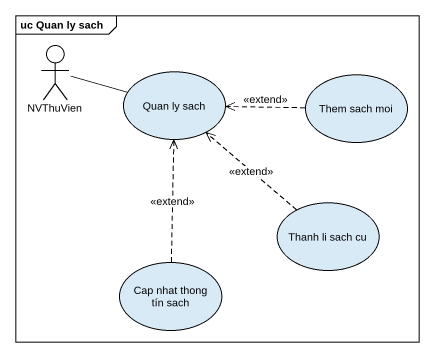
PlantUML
@startuml
mainframe uc Quan ly sach
actor NVThuVien
usecase "Quan ly sach" as Quan_ly_sach
usecase "Them sach moi" as Them_sach_moi
usecase "Thanh li sach cu" as Thanh_li_sach_cu
usecase "Cap nhat thong tín sach" as Cap_nhat_thong_tín_sach
NVThuVien -right- Quan_ly_sach
Them_sach_moi .left.> Quan_ly_sach : <<extend>>
Thanh_li_sach_cu .up.> Quan_ly_sach : <<extend>>
Cap_nhat_thong_tín_sach .up.> Quan_ly_sach : <<extend>>
@enduml
